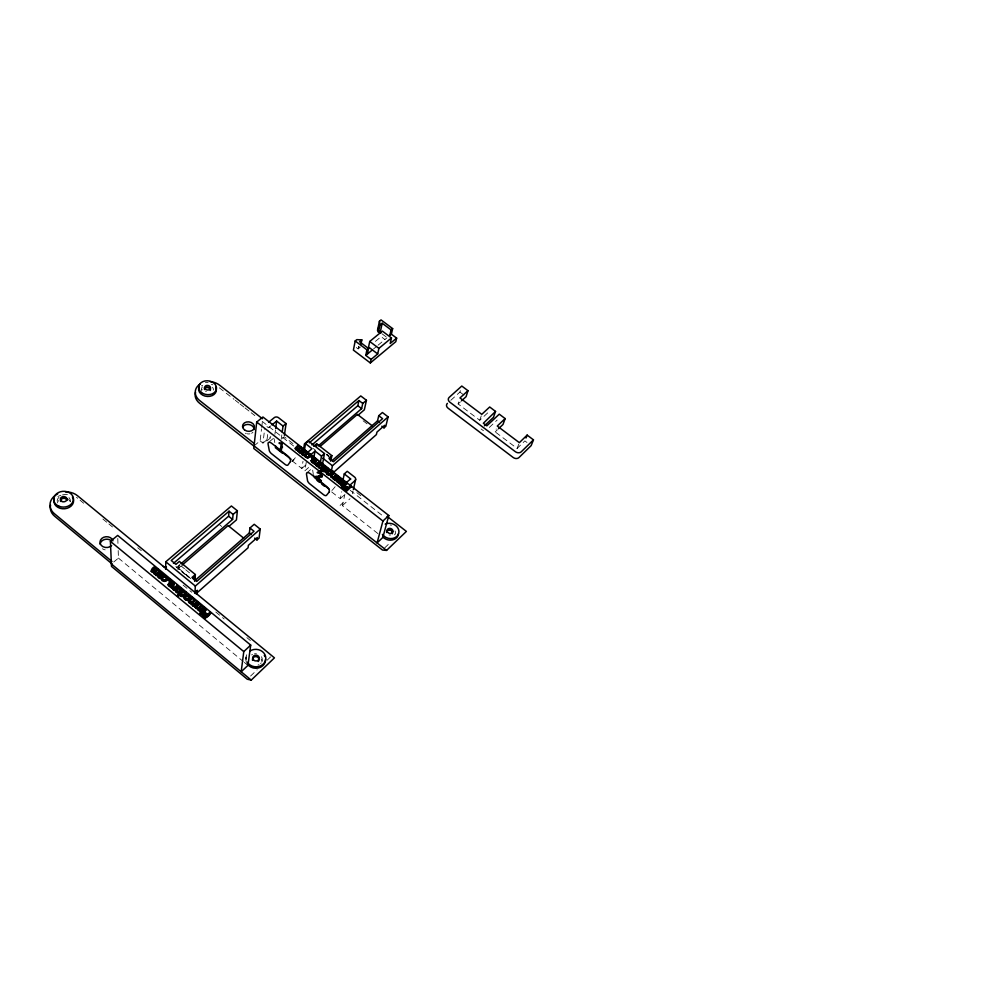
<?xml version="1.0" encoding="UTF-8"?>
<svg xmlns="http://www.w3.org/2000/svg" width="1000" height="1000" viewBox="0 0 1000 1000"><rect width="100%" height="100%" fill="white"/><g stroke="black" fill="none" stroke-linecap="round" stroke-linejoin="round"><path stroke-width="0.75" stroke-dasharray="5 3.75" d="M185.425 574.688L178.625 569.1L178.725 566.6M178.625 569.1L179.225 564.95M254.05 445.875L260.113 440.85L261.512 428.925M261.688 427.438L262.4 421.475M260.113 440.85L262.95 443.088L264.762 428.137M267.038 439.513L268.137 430.725M274.887 434.3L275.475 429.888M245.912 658.375L246.1 656.9M281.212 439.25L281.825 434.862M292.175 460.875L301.812 468.462L303 461.3M306.275 462.25L304.825 470.825L310.475 465.925M356.312 347.525L358.15 348.913L358.725 346.037M331.7 491.95L340.25 498.675L341.75 491.7M377.938 533.6L342.4 505.625L344.875 494.263M352.425 493.762L353.062 490.913M450.812 400.3L459.925 392.062L460.675 389.65M487.663 412.912L479.762 420.275L458.1 403.938L459.225 400.337M479.762 420.275L481.262 415.838M526.962 442.475L524.862 440.9L517.112 448.438L495.175 431.9L496.225 428.963M517.112 448.438L518.787 444.1M292.013 461.525L296.525 456.35M335.175 486.688L332.45 490A3.775 1.812 47.9 0 1 331.525 490.35M250.575 676.05L257.2 669.725M267.125 660.225L270.438 657.062L268.087 655.113M384.65 547.925L390.15 542.663M495.175 431.9L497.413 429.775M489.3 427.463L497.163 420.05M342.4 505.625L350.025 498.7M458.1 403.938L460.387 401.863M340.087 505.412L343.025 502.762M340.25 498.675L344.712 494.663M306.762 472.95L311.775 468.6M301.812 468.462L307.475 463.575M176.35 567.725L179.875 564.712M177.45 569.125L180.987 566.087M282.2 438.413L284.2 436.75L295.262 445.412M262.95 443.088L270.837 436.55M266.863 440.975L271.45 437.163M269.538 441.6L273.612 438.2M113.713 562L118.438 558.1L118.188 550.538M373.512 348.963L376.938 346.138M378.075 345.188L386.875 337.9M375.412 341.375L381.125 336.662L384.913 339.525M270.825 425.875L268.5 427.788L265.125 425.15M358.15 348.913L360.387 347.062L356.65 346.887M483.462 430.725L481.075 428.963M459.925 392.062L464.85 395.763M382.088 333.837L387.85 338.162M363.125 420.8L368.013 424.55M326.75 454.212L329.087 456.025M326.725 454.375L329.05 456.2M326.337 454.712L328.663 456.538M313.35 448.537L315.675 450.363M356.863 492.65L363 497.45M219.363 387.825L234.037 399.325M235.263 400.275L238.925 403.15M240.15 404.113L243.825 406.987M245.037 407.938L249.938 411.775M251.15 412.725L254.825 415.6M262.162 421.35L293.95 446.25M350.188 490.312L384.2 516.962M219.438 524.625L221.725 526.475M181.1 565.962L184.525 568.775M185.662 569.712L191.363 574.388M179.075 568.7L191.55 578.95M175.863 566.475L190.712 578.663M186.562 575.612L188.825 577.475M80.075 500.25L83.675 503.225M102.9 519.05L107.7 523M108.9 524L112.5 526.962M137.725 547.737L141.325 550.7M183.125 585.138L191.762 592.25M215.787 612.038L224.188 618.962M246.838 637.625L250.387 640.537M118.438 558.1L243.137 661.413M244.338 662.4L247.938 665.387M274.137 438.787L274.788 442.575M312.675 470.125L313.225 473.85M117.788 538.438L117.987 544.487M57.912 496.488A15.913 12.763 -2.5 0 1 60.912 495.312M62.5 494.913A15.913 12.763 -2.5 0 1 67.438 494.525M76.475 497.375A15.913 12.763 -2.5 0 1 77.675 498.275M261.45 656.75A6.587 5.812 4.1 0 1 262.075 661.175M261.225 662.825A6.587 5.812 4.1 0 1 260.587 663.538M258.975 664.65A6.587 5.812 4.1 0 1 258.038 665.025M251.637 654.912A6.587 5.812 4.1 0 1 252.5 654.412M254.425 653.812A6.587 5.812 4.1 0 1 256.475 653.763M261.112 658.95A6.562 5.8 4 0 1 261.962 661.562M246.462 662.438A9.875 8.725 4.1 0 1 247.5 654.575M246.225 659.638A9.9 8.738 4.1 0 1 247.7 653.1M68.975 497.625A6.575 5.25 -2.4 0 1 70.287 501.488M57.2 501.138A6.575 5.25 -2.4 0 1 59.013 497.362M57.512 502.9A6.55 5.25 -2.4 0 1 58.612 500.588M68.513 499.613A6.55 5.25 -2.4 0 1 70.175 501.625M105.188 549.862A6.575 5.4 -1.9 0 1 102.45 548.75M294.025 459.8A3.762 1.787 48.9 0 1 292.512 460.062M201.4 385.9A14.412 11.213 6.5 0 1 202.688 385.35M211.388 384.5A14.412 11.213 6.5 0 1 212.862 384.775M395.025 530.925A6.025 5.025 15.4 0 1 395.375 534.075M394.65 534.075A6.012 5.012 15.4 0 1 394.812 534.875M390.125 524.975A9.038 7.538 15.4 0 1 391.512 525.25M390.6 534.963A3.013 2.512 15.4 0 1 389.062 534.963M201.688 390.312A5.95 4.612 6.5 0 1 202.413 386.85M212.537 387.312A5.95 4.612 6.5 0 1 213.388 390.125M201.838 390.163A5.938 4.612 6.5 0 1 202.262 389.538M205.4 382.663A8.938 6.925 6.5 0 1 208.175 382.625M206.337 391.587A2.975 2.312 6.5 0 1 205.55 391.163M252.95 432.3A5.962 4.725 7.9 0 1 251.6 433.263M249.925 433.825A5.962 4.725 7.9 0 1 247.15 433.8M246.25 433.562A5.962 4.725 7.9 0 1 245.4 433.225"/><path stroke-width="1.5" d="M151.325 571.075L153.8 572.537C149.288 573 151.8 567.112 154.85 566.8L155.575 567.9L152.3 570.887L153.225 571.925M154.15 572.025L157.3 568.825L158.025 569.925L155.05 572.5L155.062 573.663L156.575 574.05L159.75 570.837L160.487 571.438L156.225 575.575L155.975 574.062L155.488 574.975M151.213 571.3L154.85 566.8M156.225 575.575L160.487 571.438M156.575 574.05L159.75 570.837M154.5 571.7L157.3 568.825M164.412 576.425L165.212 575.75L167.512 577.3A2.35 1.975 0.1 0 1 167.675 578.638C167.875 582.987 159.338 581.613 162.275 578.337C162.45 581.075 166.312 580.413 166.725 578.175A1.487 1.25 0.1 0 0 166.475 577.3L164.45 576.462L166.462 577.8A1.487 1.25 0.1 0 1 166.713 578.675L163.962 580.7L162.275 578.337M161.425 579.487L162.237 578.3M164.438 576.962L165.212 575.75M165.625 569.2L165.787 561.788L231.4 505.988L237.375 510.775L236.45 519.888L229 526.3M189.325 597.275C189.775 594.3 185.45 595.212 185.175 597.45A1.375 1.175 0.8 0 0 185.413 598.288L185.95 598.737A1.388 1.175 0.8 0 0 186.938 598.913L189.262 597.1M189.363 596.487L189.05 597.913L186.912 599.4A1.388 1.175 0.8 0 1 185.925 599.225L185.387 598.775A1.375 1.175 0.8 0 1 185.15 597.938L187.213 595.9L189.25 596.688M180.562 590.05L178.825 588.587L176.388 590.712A1.375 1.163 0.5 0 0 176.625 591.538L177.162 591.987A1.388 1.175 0.5 0 0 178.15 592.163L180.5 589.862M168.625 580.487L169.725 579.062L170.637 580.325L169.55 581.25L168.625 580.487L169.725 579.062M169.537 582.863L172.55 585.35L169.537 582.863L168.25 584.45M169.55 581.25L170.65 579.825M169.7 583.925C176.838 585.4 166.938 588.125 169.7 583.925L172 585.825M173.25 584.388A1.688 1.425 0.3 0 0 173.137 583.425C167.987 581.4 174.237 579.775 174.288 584.125L171.05 586.475L168.238 584.75M173.575 588.837C167.9 586.85 176.625 588.312 177.188 585.212L177.9 586.312L173.675 589.987C171.675 589.175 174.775 587.65 172.938 589.388M171.388 588.062L172.15 586.925M173.675 589.987L177.925 585.825M172.138 587.425L174.188 587.825M174.175 588.312L177.188 585.212M178.137 596.512L180 594.412L178.137 596.512L177.425 595.413L183.312 590.262L183.588 591.737L184.05 590.875M180.562 594.388C180.925 592.062 185.85 591.425 184.7 594.35C177.288 600.062 183.325 586.763 184.988 593.775M177.413 595.9L183.312 590.262M197.013 601.562L193.85 604.825L197.013 601.562C199.325 602.762 194.125 607.362 192.787 605.775C193.05 604.062 189.513 603.312 188.45 601.275M191.05 603.3C186.462 603.8 189.112 597.9 192.05 597.475L192.787 598.075C185.975 601.1 191.925 605.425 194.525 599.513C197.4 600.9 188.9 603.975 193.463 604.788M188.487 601.438L192.05 597.475M326.838 469.4L324.963 468.025L322.887 469.837C326.775 474.862 328.888 463.025 322.987 469.325L322.887 469.837M191.425 602.3L189.55 601.525L192.787 598.075M192.787 605.775L193.275 604.875M194.562 580.9L194.788 577.2M195.012 580.5L195.362 574.55L179.363 561.425L175.938 564.362L171.238 560.5L229.062 511.2L233.088 514.438L232.6 519.425L181.038 563.7M193.525 606.388L197.75 602.175M191.388 602.775L194.525 599.513M194.9 593.312L195.338 586.075L260.225 529.125L254.213 524.288L249.95 528L249.375 532.925L194.638 580.775M197.213 590.425A3.262 2.775 1.8 0 0 197.312 594.35L194.95 592.413L197.213 590.425L197.062 592.775A3.25 2.775 1.7 0 0 196.562 593.362M195.225 607.15C198.938 608.925 196.163 609.913 195.2 606.85M195.162 607.325L198.787 603.025L199.488 604.125L196.55 606.775L196.588 607.962L198.137 608.35L201.275 605.075C203.95 606.5 195.35 609.987 200.6 610.4C205.2 604.612 205.463 609.038 200.275 611.962C198.45 611.325 200.938 609.788 199.537 611.35M195.225 607.013L198.787 603.025M199.875 614.1L200.65 612.962L201.45 614.15L200.725 614.8L199.913 614.138L200.65 612.962M200.275 611.962L204.5 607.737M200.6 610.4L203.762 607.137M198.137 608.35L201.275 605.075M200.725 614.8L201.488 613.663M201.363 612.863L205.588 608.638C207.075 613.787 195.8 615.5 205.588 608.638M202.1 613.475L206.325 609.25M205.012 616.675C212.7 614.237 199.3 611.388 205.012 616.675L207.237 614.663M202.438 614.625C203.05 620.425 208.85 617.188 210.725 612.875L209.95 612.225C208.2 616.587 206.713 612.288 203.925 613.288M207.838 614.575L209.95 612.225M205.113 618.362L210.725 612.875M173.438 563.362L228.6 516.213L229.062 511.2M311.325 460.387C310.425 463.9 316.688 464.025 316.725 460.637M388.812 515.513L382.925 521.038L377.075 542.925L382.837 537.45L388.812 515.513L262.925 417L256.712 422.062L253.762 448.45L382.45 550.025L386.562 550.413L406.388 531.413L387.175 516.375M343.7 488.3L343.85 487.475M333.812 477.663L335.525 478.713L338.2 476.35L338.9 476.887L335.213 480.575L334.625 479.513L338.2 476.35M254.675 538.088L256.962 539.938L257.275 537.513L248.375 545.35L248.088 547.775L195.975 593.737M250.712 645.1L243.787 651.6L241.175 671.787L247.938 665.387L250.712 645.1L117.688 535.413L110.412 541.35L111.487 566.375L247.262 679.212L251.238 680.1L274.438 657.85L77.475 495.7A15.962 12.775 -2.4 0 0 65.55 491.925M260.225 529.125L259.062 538.088L256.962 539.938M326.488 472.025L326.337 472.962A2.175 1.762 11.7 0 0 326.812 474.113L327.612 474.725A2.2 1.787 11.7 0 0 329.025 475.062L330.925 474.225L331.85 472.525M174.3 583.638C174.75 587.263 168.012 588.362 168.188 584.362M275.675 428.425L276.637 421.087L283.038 426.087L282.225 431.938M318.2 465.525L318.05 466.463A2.175 1.762 11.3 0 0 318.525 467.612L319.312 468.225A2.2 1.775 11.3 0 0 320.725 468.562L323.013 467.35L323.625 465.613M280.525 448.75L281.188 444.012L279.137 443.4L279.237 442.675L282.337 443.413L281.488 449.513L280.525 448.75L282.562 447.038M284.4 435.288L286.062 423.575L278.55 417.713A3.038 2.4 9.4 0 0 274.288 417.625L268.562 422.325M168.175 584.85L169.55 582.375M298.3 445.112L295.212 448.3L297.562 450.2L295.675 449.762L295.287 448.275L298.3 445.112L298.9 446.188L296.363 448.375L296.438 449.4L297.85 449.775L300.613 446.938L301.3 447.475L298.438 450.55L298.762 451.225L300.15 451.587L302.938 448.75L303.625 449.288L299.913 452.912L299.713 451.5L297.538 450.062M299.225 452.375L299.713 451.5M298.15 449.5L300.613 446.938M299.913 452.912L303.625 449.288L304.425 443.862L360.763 395.938L366.438 400.288L364.35 409.787L358.075 415.2M300.15 451.587L302.938 448.75M306.938 453.612C308.1 449.938 301.7 449.625 301.575 453.113M304.312 450.85L305.512 443.638L308.5 441.087L324.487 453.562L322.35 464.988M304.812 456.438L304.9 455.913C305.738 455.312 308.688 458.875 309.625 455.3A1.35 1.087 10.7 0 0 309.35 454.538L307.488 453.762L309.262 455.062A1.35 1.087 10.7 0 1 309.525 455.825L307.512 457.55L305.963 456.85L305.625 455.35L304.812 456.438L307.625 458.288L310.413 456.25A2.125 1.713 10.7 0 0 310.188 455.075L308.038 453.675L307.4 454.288M308.038 453.675L310.275 454.55A2.125 1.713 10.7 0 1 310.5 455.725L307.712 457.762L304.9 455.913M311.363 457.45L312.375 456.138L313.163 457.35L312.238 458.137L311.363 457.45L312.375 456.138M202.413 615.112L204.412 612.675L207.875 614.1M312.238 458.137L313.25 456.825M312.312 459.55L315.163 461.788L312.312 459.55L311.375 460.562M312.525 460.475L312.9 461.8L314.788 461.662L314.188 462.45L312.538 462.137L312.525 460.475L314.7 462.188M315.438 461.512L315.738 460.95A1.525 1.238 11 0 0 315.587 460.112L313.337 458.35C319.9 456.812 314.125 466.85 311.3 460.737M314 456.8L315.012 451.075L321.5 456.138L320.45 461.85M313.288 458.9L314 457.775M316.275 446.025L316.675 443.8L331.85 455.637L330.875 460.625M315 463.062L316.275 464.85L314.363 463.612L316.887 463.888L319.438 461.662L320.138 462.212L316.438 465.863L315.837 464.8L319.438 461.662M316.438 465.863L320.138 462.212M327.625 469.675L324.975 471.287A2.163 1.75 11.5 0 1 323.638 471.012A2.5 2.025 11.5 0 1 322.488 469.762L320.825 471.65L320.125 471.1L325.238 466.2L325.462 467.587L327.45 468.425A1.762 1.438 11.6 0 1 327.788 469.425L327.713 469.8M320.825 471.65L322.488 469.762M320.125 471.1L325.238 466.2M325.462 467.587L325.925 466.75M175.538 589.675L175.425 590.638A2.387 2.025 0.5 0 0 175.863 591.938L176.7 592.625A2.413 2.05 0.5 0 0 178.25 592.975L180.438 591.975L181.462 590.112M330.487 460.962L331 458.35M360.962 344.2L361.838 339.888L356.812 339.637L355.188 340.962L353.4 350.112L370.337 362.95L395.8 341.675L396.637 338.125L391.375 334.175L392.65 328.612L381.037 319.9L379.462 321.188L377.488 330.375L380.938 332.962M331.388 471.025L332.438 465.75L388.113 416.887L382.413 412.512L378.75 415.7L377.537 420.863L332.038 460.65M333.5 472.675L330.513 475.637L332.825 477.837C328.338 477.938 331.625 473.787 333.5 472.675L334.2 473.212C328.963 475.825 332.837 479.637 335.75 475.025L336.438 475.575L333.938 477.825M333.1 477.388L335.85 474.513M334.513 480.037L335.025 479.162L333.725 478.512L334.05 477.3L336.55 475.05M335.213 480.575L338.9 476.887M181.438 590.6L181.1 588.812L179.262 587.788M339.762 478.175L340.462 478.725L337.713 481.512L339.2 482.837L337.312 482.388L337.1 480.575L339.762 478.175L340.462 478.725M370.337 362.95L371.087 359.425L365.775 355.387L366.925 349.85L368.55 348.512L359.588 341.737L361.838 339.888M339.875 477.663L337 480.363L337.425 481.875L339.487 482.388L342.225 479.5L342.925 480.05L340.438 482.312L340.538 483.35L341.925 483.725L344.588 481.337L345.288 481.887L341.613 485.588L341.413 484.175L339.212 482.713M396.637 338.125L390.188 343.5L391.463 337.95L382.337 331.1L369.725 341.475L368.562 347.025L377.688 353.925L371.087 359.425M367.388 354.05L368.55 348.512M339.6 482.262L342.225 479.5M311.938 444.95L357.825 405.725L358.925 400.513L362.75 403.438L361.625 408.638L318.163 445.962M340.913 485.037L341.413 484.175M341.613 485.588L345.288 481.887M342.125 480.012L342.812 480.562L340.062 483.363L341.925 483.725M341.362 487.45L342.1 486.375L342.788 487.512L341.4 487.475L342.1 486.375M342.788 480.962L344.275 473.925L347.225 471.312L354.625 477.088A3.05 2.487 13.1 0 1 354.975 480.637L349.425 485.613M342.163 488.075L342.9 487M342.638 486.4L346.312 482.688L346.9 483.75C336.138 493.175 348.612 479.637 350.838 479.05L344.275 473.925M343.338 486.938L347.013 483.237M341.812 484.237L344.588 481.337M391.375 334.175L389.8 335.475L391.075 329.9L382.2 323.25L380.625 330.45L378.438 332.25L379.988 325.05L379.462 321.188M164.088 575.237L162.975 577.062L160.787 578.038A2.425 2.037 -0.1 0 1 159.238 577.7L158.412 577.013A2.4 2.013 -0.1 0 1 157.975 575.725C160.138 568.625 168.4 577.212 160.775 578.538A2.413 2.037 -0.1 0 1 159.238 578.2L158.4 577.513A2.387 2.013 -0.1 0 1 157.963 576.225C158.35 573.387 163.125 572.15 164.062 575.275M346.312 482.688L346.9 483.75M346.225 489.7L348.125 487.987C346.613 485.438 342.8 488.288 346.225 489.7L348.125 487.987M343.787 488.825L346.312 491.275L351.163 486.5L350.425 485.913L348.55 488.025L346.438 486.763M377.688 353.925L378.9 348.387L391.463 337.95M348.55 488.025L350.425 485.913M346.312 491.275L351.163 486.5M353.387 489.487L355.637 479.513M381.838 426.2L384.012 427.863L384.625 425.325L376.975 432.075L376.375 434.613L332.9 472.95M388.113 416.887L385.825 426.275L384.012 427.863M339.312 482.325L339.363 483.938L341.3 484.688M332.925 477.312L333.387 478.713L335.025 479.162M332.825 477.837L333.288 479.237L334.913 479.675M297.65 449.675L297.7 451.275L299.625 452.025M180.475 590.363C181.488 587.3 176.688 587.663 176.4 590.212A1.375 1.163 0.5 0 0 176.637 591.05L177.175 591.487A1.388 1.175 0.5 0 0 178.162 591.675L180.312 590.188M197.825 608.387L197.9 610.125L200.012 610.938M191.075 602.812L191.15 604.55L193.25 605.363M467.987 390.688L459.975 397.938L481.763 414.35L489.7 406.987L495.538 411.425L483.35 423.275L486.838 425.838L499.263 414.162L505.15 418.587L497.275 426.037L519.35 442.663L527.137 435.1L533.462 439.85L521.25 451.8A4.288 3.375 21.3 0 1 515.388 451.712L449.875 402.188A4.263 3.3 17.7 0 1 449.188 397.375L461.788 386.037L467.987 390.688L466.075 396.688L461.525 400.825M153.8 572.038L153.875 573.763L155.963 574.562M495.538 411.425L493.462 417.337L484.45 425.788M505.15 418.587L503.013 424.462L498.537 428.713M311.238 460.913L312.413 459.025M526 438L527.137 435.1M533.462 439.85L531.15 445.625L518.987 457.55A4.263 3.362 21.3 0 1 513.162 457.475L448.062 408.175A4.237 3.3 17.7 0 1 447.388 403.387M318.1 466.05C319.387 459.938 327.5 466.812 320.825 468.038A2.2 1.775 11.3 0 1 319.413 467.713L318.612 467.088A2.175 1.762 11.3 0 1 318.137 465.938M307.025 453.088L306.1 454.787L304.188 455.6A2.188 1.762 10.5 0 1 302.775 455.262L301.988 454.65A2.175 1.75 10.5 0 1 301.525 453.512C301.65 450.737 306.675 450.163 307 453.2M190.225 597.337L187.05 599.725A2.425 2.062 0.8 0 1 185.5 599.388L184.65 598.688A2.4 2.037 0.8 0 1 184.2 597.388C184.475 593.962 190.725 593.4 190.3 597.35M343.738 487.987L345.475 486.2L348.663 487.5M202.525 614.587L203.1 613.787M185.95 593.737L182.662 596.1A2.375 2.025 0.7 0 1 181.188 595.825A2.763 2.35 0.7 0 1 180 594.412M326.562 472.137L329.625 470.525L331.812 472.625M318.275 465.65L320.85 464.025L323.475 465.737M167.463 579.113L164.425 581.038L161.425 578.987M306.85 453.488L304.275 455.075A2.2 1.762 10.5 0 1 302.863 454.738L302.075 454.125A2.175 1.75 10.5 0 1 301.613 452.987M173.125 584.212L172.562 584.85M181.238 590.575L178.275 592.475A2.425 2.05 0.5 0 1 176.725 592.137L175.888 591.45A2.4 2.025 0.5 0 1 175.438 590.15C175.738 586.725 181.962 586.188 181.537 590.125M175.725 589.7L178.713 587.775M169.713 583.425L169.613 585.337L172.013 585.325M345.025 487.825L345.5 489.725M326.7 469.375L324.575 470.562L322.987 469.325M184.713 593.862L182.262 595.275L180.588 593.9M315.25 461.262L315.825 460.425A1.525 1.238 11 0 0 315.675 459.588L313.337 458.35M172.55 585.35L173.263 583.888A1.688 1.425 0.3 0 0 173.15 582.938L170.675 582.1L171.425 580.9M202.013 605.688L198.787 608.763L200.637 609.925M199.525 603.638L196.3 606.712L198.175 607.875M340.575 478.2L337.837 480.825L339.588 481.875M195.263 600.125L192.037 603.188L193.875 604.35M334.2 473.212L331.463 475.825L333.2 476.875M317.675 477.15L321.9 477.137A3.175 1.525 48.2 0 0 322.238 476.225L321.05 473.925L318.562 472.113A2.788 1.338 48.2 0 0 317.538 472.15L317.15 472.688L318.337 473.15A1.825 0.875 48.2 0 1 319.262 473.162C327.713 480.012 305.087 472.113 321.425 480.887L317.675 477.15L319.675 475.387M195.362 574.55L191.962 577.513L196.725 581.425L254.013 531.263L249.95 528M331.85 455.637L328.925 458.175L333.45 461.7L382.587 418.65L378.75 415.7M192.987 578.612L195.25 576.638M329.475 459.538L331.413 457.837M314.275 464.137L314.9 463.587M321.5 456.138L324.487 453.562M182.162 565.075L228.1 525.575L243.65 538.112M320.025 446.525L357.388 414.387L372.062 425.675M310.438 455.012L315.012 451.075M233.088 514.438L237.375 510.775M362.75 403.438L366.438 400.288M313.738 446.312L316.675 443.8M307.387 452.625L311.975 448.688L305.512 443.638M307.488 453.762L308.125 453.15M158.025 569.425L154.75 572.413L156.575 573.55M301.3 447.475L298.525 450.025L300.225 451.062M309.275 442.825L358.925 400.513M155.575 567.4L152.3 570.388L154.15 571.525M298.988 445.662L296.2 448.2L297.925 449.237M283.038 426.087L286.062 423.575M365.775 355.387L372.375 349.913M391.075 329.9L392.65 328.612M271.988 424.913L276.637 421.087M379.988 325.05L382.2 323.25M304.7 454.688C309.675 451.35 299.938 451.238 303.15 454.712M204.575 614.062L207.2 615.138M345.588 487.512L348.013 488.5M200.037 610.462L197.688 608.85M155.975 574.062L153.65 572.475M173.588 588.35L171.4 587.575M183.612 591.25L185.775 592.163A1.95 1.65 0.8 0 1 186.075 593.3L184.875 595.588L182.65 596.6A2.375 2.025 0.6 0 1 181.175 596.312A2.75 2.338 0.7 0 1 179.975 594.9M183.588 591.737L185.75 592.65A1.95 1.65 0.8 0 1 186.05 593.787M316.375 464.325L314.363 463.612M325.562 467.062L327.55 467.9A1.762 1.438 11.6 0 1 327.887 468.913L326.825 470.975L324.875 471.812A2.163 1.75 11.5 0 1 323.537 471.538A2.5 2.025 11.5 0 1 322.388 470.288M321.425 475.45L322.438 475.562M165.2 576.237L167.5 577.8A2.35 1.975 0.1 0 1 167.662 579.138M171.4 581.388L174.225 583.65M313.913 458.3L316.663 460.75M369.725 341.475L378.9 348.387M355.188 340.962L366.925 349.85M357.825 405.725L361.625 408.638M377.537 420.863L379.45 422.325M322.7 458.137L332.438 465.75M333.4 473.188L334.087 473.738M350.312 486.438L351.05 487.013M341.987 486.887L342.788 487.512M298.212 445.65L298.9 446.188M300.525 447.463L301.212 448M302.85 449.275L303.538 449.812M312.275 456.662L313.163 457.35M319.337 462.188L320.037 462.725M325.138 466.725L325.825 467.262M335.75 475.025L336.438 475.575M338.088 476.863L338.787 477.413M344.475 481.863L345.175 482.4M311.45 456.925L312.325 457.612M262.462 418.738L219.562 385.15A14.45 11.225 6.6 0 0 210.062 381.65M299.312 451.838L300 452.388M315.837 464.8L316.525 465.337M334.625 479.513L335.325 480.062M341.012 484.525L341.712 485.075M342.75 485.875L343.45 486.425M341.475 486.938L342.275 487.562M346.425 490.763L343.812 487.863M320.225 470.588L320.925 471.125M256.712 422.062L382.925 521.038M291.062 459.237L277.65 448.688A3.762 1.775 49.2 0 1 275.4 445.712M329.4 489.363L315.8 478.675A3.775 1.8 48.2 0 1 313.562 475.712L313.412 475.087M275.3 447.612L282.525 453.3M317.038 480.425L319.488 482.35M321.925 484.275L324.375 486.188M254.35 443.65L199.725 400.588A14.45 11.225 6.6 0 1 200.35 383.862M254.05 445.875L386.562 550.413M254.062 446.238L199.575 403.25A14.412 11.213 6.5 0 1 195.525 392.25M228.6 516.213L232.6 519.425M249.375 532.925L251.388 534.55M165.787 561.788L195.338 586.075M192.025 597.962L192.75 598.562M205.55 609.113L206.287 609.725M154.85 567.3L155.575 567.9M157.3 569.325L158.025 569.925M159.75 571.337L160.475 571.938M169.713 579.562L170.637 580.325M177.162 585.712L177.9 586.312M183.287 590.763L184.025 591.362M194.5 600L195.238 600.612M196.988 602.05L197.712 602.663M198.75 603.513L199.488 604.125M201.238 605.562L201.975 606.175M203.725 607.612L204.462 608.225M209.913 612.712L210.688 613.35M168.637 579.987L169.562 580.763M155.5 574.475L156.225 575.075M172.963 588.888L173.688 589.5M192.812 605.288L193.55 605.9M199.575 610.875L200.312 611.487M201.4 612.388L202.138 612.987M200.613 613.45L201.45 614.15M199.913 613.625L200.75 614.325M205.15 617.888L202.488 615.087M177.425 595.413L178.162 596.025M110.412 541.35L243.787 651.6M111.962 561.462L54.375 513.675A15.962 12.775 -2.4 0 1 57.663 493.9M112.062 563.913L54.638 516.225A15.913 12.763 -2.5 0 1 50.55 505.138M111.363 563.95L251.238 680.1M204.325 616.613L203.5 615.562M377.912 328.4L378.438 332.25M166.475 567.05A3.262 2.725 0.6 0 1 163.312 566.362M265.575 659.3A9.875 8.725 4.1 0 1 258.438 667.987A9.875 8.725 4.1 0 1 247.113 663.7M264.3 655.375A9.875 8.725 4.1 0 1 264.95 656.625M258.65 660.913A3.287 2.913 4.1 0 1 258.163 661.525M252.587 660.35A3.287 2.913 4.1 0 1 252.438 659.6M252.512 658.838A3.287 2.913 4.1 0 1 256.438 656.7A3.287 2.913 4.1 0 1 258.938 660.2M249.8 651.125A9.9 8.738 4.1 0 1 264 653.162A9.9 8.738 4.1 0 1 261.225 665.55A9.9 8.738 4.1 0 1 247.312 662.237M60.888 498.925A6.55 5.25 -2.4 0 1 61.825 498.575M62.812 498.35A6.55 5.25 -2.4 0 1 67.713 499.1M72.412 497.013A9.862 7.887 -2.4 0 1 64.787 508.75A9.862 7.887 -2.4 0 1 54.312 498.812M60.55 501.438A3.287 2.625 -2.4 0 1 63.175 498.325A3.287 2.625 -2.4 0 1 67.013 500.375M111.613 545.55A6.587 5.412 -1.8 0 1 101.375 545.487A6.587 5.412 -1.8 0 1 103.7 537.275A6.587 5.412 -1.8 0 1 112.975 540.75M100.138 544.25A6.575 5.4 -1.9 0 1 104.637 539.487A6.575 5.4 -1.9 0 1 111.675 541.013M332.612 471.275A2.975 2.413 12.1 0 1 333.038 470.775M387.425 529.862A6.012 5.012 15.4 0 1 392.688 531.287M398.475 533.7A9.038 7.538 15.4 0 1 392.45 539.963A9.038 7.538 15.4 0 1 382.837 537.013M386.587 532.5A3.013 2.512 15.4 0 1 389.275 529.95A3.013 2.512 15.4 0 1 392.525 532.5M392.5 533.162A3.013 2.512 15.4 0 1 392.275 533.775M385.213 524.1A9.05 7.538 15.5 0 1 397.562 527.475A9.05 7.538 15.5 0 1 394.775 537.762A9.05 7.538 15.5 0 1 382.425 534.4M204.225 388.1A5.938 4.612 6.5 0 1 210.413 388.387A2.988 2.312 6.5 0 0 206.737 385.438A2.988 2.312 6.5 0 0 205.538 389.288A2.988 2.312 6.5 0 0 210.475 388.375M215.688 387.212A8.938 6.925 6.5 0 1 207.45 396.463A8.938 6.925 6.5 0 1 199.25 386.463M204.513 389.538A2.975 2.312 6.5 0 1 207.938 387.225A2.975 2.312 6.5 0 1 210.225 390.5M242.613 427.325A5.962 4.725 7.9 0 1 249.288 424.575A5.962 4.725 7.9 0 1 254.15 429.6M163.125 575.35L160.675 577.737A1.388 1.163 -0.1 0 1 159.688 577.562L159.15 577.112A1.375 1.15 -0.1 0 1 158.925 576.287L161.375 574.2L163.125 575.35M163.137 574.85L160.688 577.238A1.388 1.163 -0.1 0 1 159.7 577.062L159.162 576.613A1.375 1.15 -0.1 0 1 158.938 575.8L161.388 573.7L163.137 574.85M331.912 472.113L331.025 473.713L329.125 474.538A2.2 1.787 11.7 0 1 327.713 474.212L326.912 473.587A2.175 1.762 11.7 0 1 326.438 472.438C326.675 469.55 331.562 469.075 331.912 472.113M184.275 597.4L184.188 597.875A2.387 2.037 0.8 0 0 184.638 599.175L185.475 599.875A2.413 2.062 0.8 0 0 187.025 600.212C194.125 599.038 186.85 591.138 184.275 597.4M327.275 472.775L327.975 474.175A1.25 1.025 11.7 0 0 328.875 474.35C334.975 472.15 325.575 469.55 328.075 473.65A1.262 1.025 11.7 0 0 328.975 473.825C334.038 472.55 327.925 468.3 327.325 472.775M319.075 465.75L319.775 467.15A1.25 1.013 11.3 0 0 320.675 467.325C325.238 466.463 320.637 461.875 319.075 465.75M318.988 466.275L319.688 467.675A1.25 1.013 11.3 0 0 320.588 467.85C325.138 466.975 320.538 462.4 318.988 466.275M302.55 452.8L303.238 454.188A1.25 1.013 10.5 0 0 304.137 454.363C308.7 453.525 304.125 448.963 302.55 452.8M290.475 461.525L288 464.95A3.775 1.775 48.8 0 1 285.05 464.375L271.6 453.775A3.775 1.762 49.1 0 1 269.337 450.8L268.025 443.862A4.575 2.138 49.2 0 1 271.75 443.35L287.6 455.812A4.575 2.15 48.9 0 1 290.475 461.525M329.225 492L326.525 495.288A3.787 1.8 47.8 0 1 323.462 494.637L309.837 483.9A3.787 1.787 48.2 0 1 307.587 480.925L306.475 474.113A4.575 2.175 48.3 0 1 310.363 473.7L326.425 486.325A4.588 2.188 47.9 0 1 329.225 492M253.725 660.175A3.3 2.913 4.1 0 0 259.163 658.737A3.3 2.913 4.1 0 0 254.95 655.263A3.3 2.913 4.1 0 0 253.725 660.175M62.05 501.525A3.287 2.625 -2.3 0 0 66.912 499.062A3.287 2.625 -2.3 0 0 61.887 496.962A3.287 2.625 -2.3 0 0 62.05 501.525M58.925 506.225A9.875 7.887 -2.3 0 0 73.475 498.825A9.875 7.887 -2.3 0 0 58.4 492.562A9.875 7.887 -2.3 0 0 58.925 506.225M387.575 532.188A3.013 2.512 15.5 0 0 392.713 532.188A3.013 2.512 15.5 0 0 389.725 528.362A3.013 2.512 15.5 0 0 387.575 532.188M201.45 392.5A8.95 6.938 6.5 0 0 216.262 389.712A8.95 6.938 6.5 0 0 205.012 380.95A8.95 6.938 6.5 0 0 201.45 392.5M244.638 430.025A5.975 4.737 7.9 0 0 254.35 427.725A5.975 4.737 7.9 0 0 246.475 422.013A5.975 4.737 7.9 0 0 244.638 430.025"/></g></svg>
